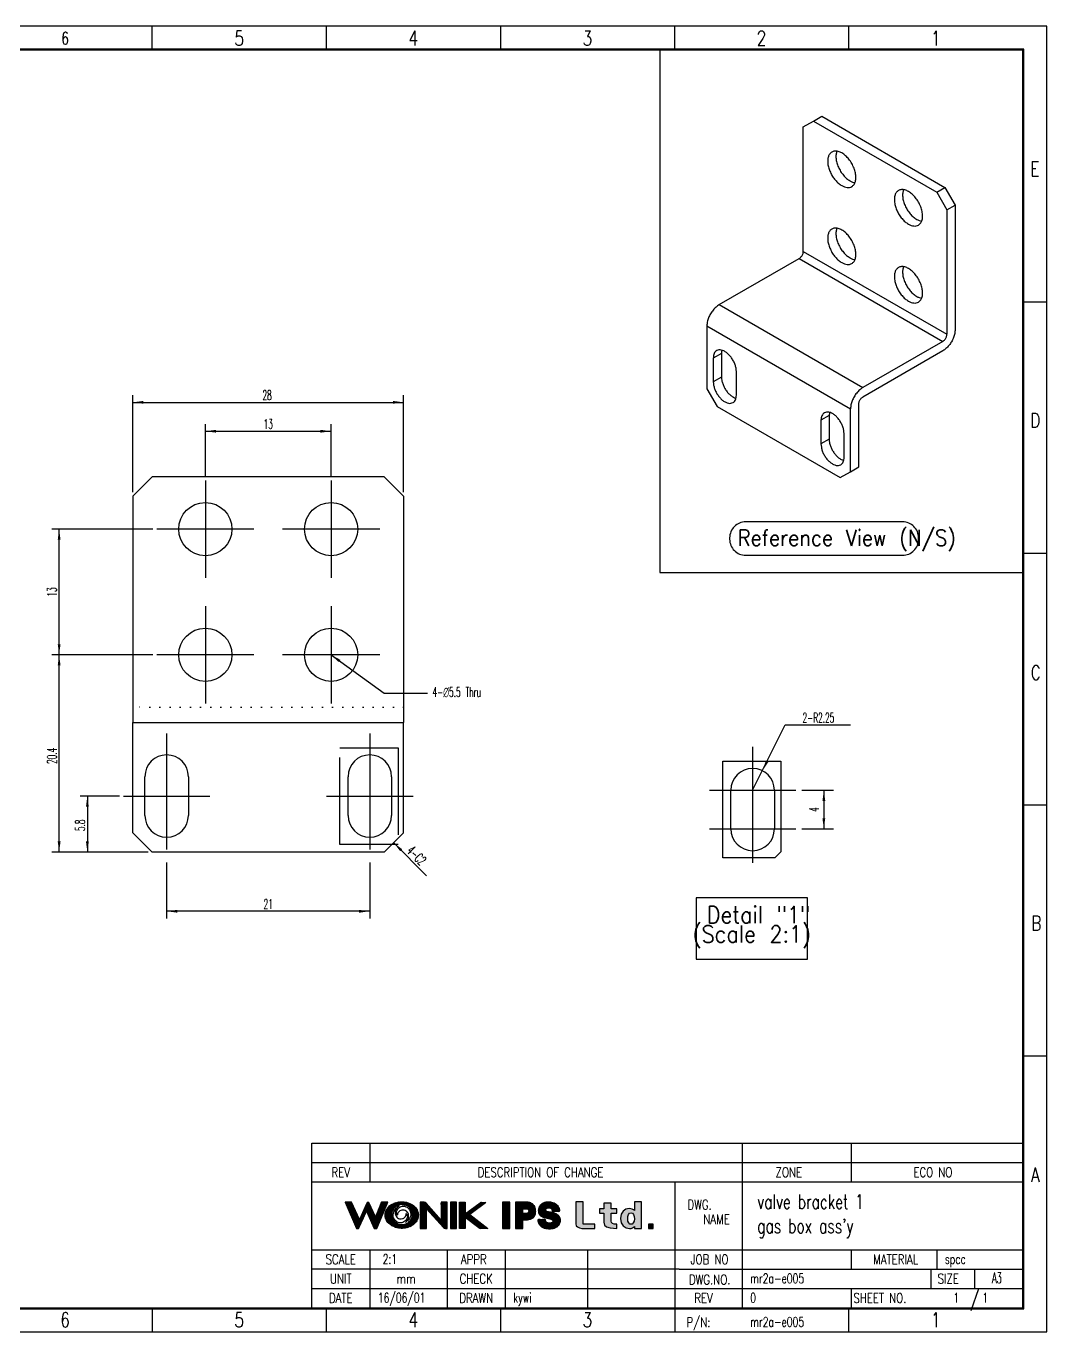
# Model space of a CAD drawing. Header units: millimetres. Extents: x -185 to 185, y -135 to 135.
# Drawn here: x -26.1 to 185, y -135 to 135 of the extents above; entities that cross this region are included whole.
import ezdxf

# ---------------------------------------------------------------- set-up
doc = ezdxf.new("R2010")
doc.units = ezdxf.units.MM
for name, pattern in [('CENTER_DASH_DASH', [14, 9, -1, 1, -1, 1, -1]), ('DOT_CENTER', [14, 12, -1, 0, -1]), ('DOTTED', [1, 0, -1])]:
    doc.linetypes.add(name, pattern=pattern)
doc.layers.add('1', color=7, linetype='Continuous')
doc.layers.add('Layer_1', color=7, linetype='Continuous')
doc.styles.add('CONVERTER_11', font='txt.shx', dxfattribs={"width": 0.9})
doc.styles.add('CONVERTER_12', font='txt.shx', dxfattribs={"width": 0.56})
doc.styles.add('CONVERTER_13', font='simplex.shx', dxfattribs={"width": 0.77})
doc.styles.add('CONVERTER_15', font='simplex.shx', dxfattribs={"width": 0.7})
doc.dimstyles.new('ME10_DIM_10', dxfattribs={"dimtxt": 1, "dimasz": 1.1, "dimexe": 1, "dimexo": 0.6, "dimgap": 0.5, "dimtad": 1, "dimdsep": 46, "dimtxsty": 'CONVERTER_12', "dimsah": 1, "dimcen": 0.09, "dimclrd": 5, "dimclre": 5, "dimclrt": 4, "dimadec": 0, "dimazin": 0, "dimtfac": 1, "dimtdec": 4, "dimtix": 1, "dimtmove": 0, "dimatfit": 3, "dimfxl": 0, "dimtolj": 1, "dimtzin": 0, "dimarcsym": 0})
doc.dimstyles.new('ME10_DIM_15', dxfattribs={"dimtxt": 1, "dimasz": 1.1, "dimexe": 0.75, "dimexo": 0.4, "dimgap": 0.25, "dimtad": 1, "dimdsep": 46, "dimtxsty": 'CONVERTER_12', "dimsah": 1, "dimcen": 0.09, "dimclrd": 5, "dimclre": 5, "dimclrt": 4, "dimadec": 0, "dimazin": 0, "dimtfac": 1, "dimtdec": 4, "dimtix": 1, "dimtmove": 0, "dimatfit": 3, "dimfxl": 0, "dimtolj": 1, "dimtzin": 0, "dimarcsym": 0})
doc.dimstyles.new('ME10_DIM_16', dxfattribs={"dimtxt": 1, "dimasz": 1.1, "dimexe": 0.75, "dimexo": 0.4, "dimgap": 0.25, "dimtad": 1, "dimdsep": 46, "dimtxsty": 'CONVERTER_12', "dimsah": 1, "dimcen": 0.09, "dimclrd": 5, "dimclre": 5, "dimclrt": 4, "dimadec": 0, "dimazin": 0, "dimtfac": 1, "dimtdec": 4, "dimtix": 1, "dimtmove": 0, "dimatfit": 3, "dimfxl": 0, "dimtolj": 1, "dimtzin": 0, "dimarcsym": 0})
doc.dimstyles.new('ME10_DIM_17', dxfattribs={"dimtxt": 1, "dimasz": 1.1, "dimexe": 0.75, "dimexo": 0.4, "dimgap": 0.25, "dimtad": 1, "dimdsep": 46, "dimtxsty": 'CONVERTER_12', "dimsah": 1, "dimcen": 0.09, "dimclrd": 5, "dimclre": 5, "dimclrt": 4, "dimadec": 0, "dimazin": 0, "dimtfac": 1, "dimtdec": 4, "dimtix": 1, "dimtmove": 0, "dimatfit": 3, "dimfxl": 0, "dimtolj": 1, "dimtzin": 0, "dimarcsym": 0})
doc.dimstyles.new('ME10_DIM_18', dxfattribs={"dimtxt": 1, "dimasz": 1.1, "dimexe": 0.75, "dimexo": 0.4, "dimgap": 0.25, "dimtad": 1, "dimdsep": 46, "dimtxsty": 'CONVERTER_12', "dimsah": 1, "dimcen": 0.09, "dimclrd": 5, "dimclre": 5, "dimclrt": 4, "dimadec": 0, "dimazin": 0, "dimtfac": 1, "dimtdec": 4, "dimtix": 1, "dimtmove": 0, "dimatfit": 3, "dimfxl": 0, "dimtolj": 1, "dimtzin": 0, "dimarcsym": 0})
doc.dimstyles.new('ME10_DIM_19', dxfattribs={"dimtxt": 1, "dimasz": 1.1, "dimexe": 0.75, "dimexo": 0.4, "dimgap": 0.25, "dimtad": 1, "dimdsep": 46, "dimtxsty": 'CONVERTER_12', "dimsah": 1, "dimcen": 0.09, "dimclrd": 5, "dimclre": 5, "dimclrt": 4, "dimadec": 0, "dimazin": 0, "dimtfac": 1, "dimtdec": 4, "dimtix": 1, "dimtmove": 0, "dimatfit": 3, "dimfxl": 0, "dimtolj": 1, "dimtzin": 0, "dimarcsym": 0})
doc.dimstyles.new('ME10_DIM_20', dxfattribs={"dimtxt": 1, "dimasz": 1.1, "dimexe": 0.75, "dimexo": 0.4, "dimgap": 0.25, "dimtad": 1, "dimdsep": 46, "dimtxsty": 'CONVERTER_12', "dimsah": 1, "dimcen": 0.09, "dimclrd": 5, "dimclre": 5, "dimclrt": 4, "dimadec": 0, "dimazin": 0, "dimtfac": 1, "dimtdec": 4, "dimtix": 1, "dimtmove": 0, "dimatfit": 3, "dimfxl": 0, "dimtolj": 1, "dimtzin": 0, "dimarcsym": 0})
doc.dimstyles.get("Standard").update_dxf_attribs({"dimtxt": 0.18, "dimasz": 0.18, "dimexe": 0.18, "dimexo": 0.0625, "dimgap": 0.09, "dimtad": 0, "dimtih": 1, "dimtoh": 1, "dimdec": 4, "dimzin": 0, "dimdsep": 46, "dimtxsty": 'Standard', "dimcen": 0.09, "dimadec": 0, "dimazin": 0, "dimtfac": 1, "dimtdec": 4, "dimtofl": 0, "dimtmove": 0, "dimatfit": 3, "dimfxl": 0, "dimtolj": 1, "dimtzin": 0, "dimarcsym": 0})
pattern_1 = [(45, (0, 0), (-0.035355339, 0.035355339), [])]

# ---------------------------------------------------------------- blocks, each defined once
blk = doc.blocks.new('V_V_Bracket1__1', base_point=(59, -18.5))
at = {"color": 3, "linetype": 'Continuous'}
for p, q in [((59, -8.5), (65, -8.5)), ((59, -18.5), (59, -8.5)), ((65, -8.5), (65, -17.88)), ((64.38, -18.5), (59, -18.5))]:
    blk.add_line(p, q, dxfattribs=at)
at = {"color": 7, "linetype": 'Continuous'}
for p, q in [((59.83, -15.5), (59.83, -11.5)), ((64.33, -11.5), (64.33, -15.5)), ((65, -17.88), (64.38, -18.5))]:
    blk.add_line(p, q, dxfattribs=at)
for centre, start, end in [((62.08, -11.5), 0, 180), ((62.08, -15.5), 180, 0)]:
    blk.add_arc(centre, 2.25, start, end, dxfattribs=at)
at = {"layer": '1', "color": 1, "linetype": 'DOT_CENTER'}
for p, q in [((62.08, -7.02), (62.08, -19.97)), ((57.61, -11.5), (66.56, -11.5)), ((57.61, -15.5), (66.56, -15.5))]:
    blk.add_line(p, q, dxfattribs=at)
blk = doc.blocks.new('*D14')
at = {"layer": '1', "color": 5, "linetype": 'Continuous'}
for p, q in [((67.16, -11.5), (70.44, -11.5)), ((69.44, -11.5), (69.44, -15.5)), ((67.16, -15.5), (70.44, -15.5))]:
    blk.add_line(p, q, dxfattribs=at)
at = {"layer": '1', "color": 5}
for points in [[(69.59, -12.6), (69.3, -12.6), (69.44, -11.5)], [(69.3, -14.4), (69.59, -14.4), (69.44, -15.5)]]:
    blk.add_solid(points, dxfattribs=at)
at = {"layer": '1', "color": 4, "insert": (68.94, -13.74), "char_height": 1, "attachment_point": 7, "rotation": 90, "line_spacing_factor": 0.60024, "style": 'CONVERTER_12'}
blk.add_mtext('4', dxfattribs=at)
blk = doc.blocks.new('*D15')
at = {"layer": '1', "color": 5, "linetype": 'Continuous'}
for p, q in [((62.08, -11.5), (65.46, -4.75)), ((65.46, -4.75), (72.2, -4.75))]:
    blk.add_line(p, q, dxfattribs=at)
at = {"layer": '1', "color": 5}
blk.add_solid([(63.45, -8.44), (63.71, -8.57), (63.09, -9.49)], dxfattribs=at)
at = {"layer": '1', "color": 4, "insert": (66.74, -4.5), "char_height": 1, "attachment_point": 7, "rotation": 0.0001, "line_spacing_factor": 0.60024, "style": 'CONVERTER_12'}
blk.add_mtext('\\C4; 2-R\\C4;2.25', dxfattribs=at)
blk = doc.blocks.new('V_V_Bracket1__4', base_point=(76.46, 27.76))
at = {"color": 4, "linetype": 'Continuous'}
for p, q in [((91.17, 76.92), (92.3, 77.57)), ((92.3, 77.57), (109.27, 67.77)), ((89.75, 76.1), (91.17, 76.92)), ((89.75, 58.95), (89.75, 76.1)), ((91.17, 76.92), (108.14, 67.12)), ((108.14, 67.12), (109.27, 67.77)), ((108.14, 67.12), (109.55, 64.67)), ((109.27, 67.77), (110.68, 65.32)), ((109.55, 64.67), (110.68, 65.32)), ((110.68, 65.32), (110.68, 48.18)), ((109.55, 64.67), (109.55, 47.52)), ((78.16, 51.61), (89.19, 57.97)), ((89.19, 57.97), (108.99, 46.54)), ((89.75, 58.95), (109.55, 47.52)), ((78.16, 51.61), (97.95, 40.17)), ((76.46, 48.67), (96.26, 37.23)), ((76.46, 48.67), (76.46, 40.01)), ((108.99, 46.54), (97.95, 40.17)), ((108.99, 45.24), (97.95, 38.87)), ((78.47, 44.89), (77.34, 44.24)), ((77.34, 44.24), (77.34, 40.97)), ((78.47, 44.89), (78.47, 41.62)), ((78.47, 41.62), (77.34, 40.97)), ((80.52, 39.13), (80.52, 42.4)), ((76.46, 40.01), (77.87, 37.56)), ((97.39, 29.23), (97.39, 37.89)), ((77.87, 37.56), (94.84, 27.76)), ((93.32, 36.32), (92.19, 35.66)), ((93.32, 36.32), (93.32, 33.05)), ((96.26, 28.58), (96.26, 37.23)), ((92.19, 35.66), (92.19, 32.4)), ((93.32, 33.05), (92.19, 32.4)), ((95.37, 30.56), (95.37, 33.83)), ((96.26, 28.58), (97.39, 29.23)), ((94.84, 27.76), (96.26, 28.58))]:
    blk.add_line(p, q, dxfattribs=at)
for points in [[(93.68, 72.64), (93.4, 72.39), (93.21, 72.02), (93.12, 71.56), (93.13, 71.02), (93.26, 70.44), (93.48, 69.85), (93.79, 69.28), (94.17, 68.77), (94.6, 68.34), (95.06, 68.02)], [(96.43, 67.88), (96.74, 68.17), (96.93, 68.6), (97, 69.14), (96.93, 69.76), (96.74, 70.41), (96.43, 71.06), (96.03, 71.65), (95.56, 72.14), (95.06, 72.51), (94.55, 72.72), (94.08, 72.77), (93.68, 72.64)], [(94.37, 72.76), (94.26, 72.3), (94.26, 71.76), (94.37, 71.17), (94.59, 70.56), (94.9, 69.98), (95.28, 69.45), (95.72, 69), (96.19, 68.67)], [(96.19, 68.67), (96.54, 68.5), (96.87, 68.42)], [(95.06, 68.02), (95.43, 67.84), (95.8, 67.76), (96.14, 67.77), (96.43, 67.88)], [(102.87, 67.34), (102.59, 67.09), (102.4, 66.72), (102.31, 66.25), (102.33, 65.71), (102.45, 65.13), (102.67, 64.54), (102.98, 63.98), (103.36, 63.46), (103.79, 63.03), (104.25, 62.71)], [(105.62, 62.57), (105.93, 62.86), (106.13, 63.29), (106.19, 63.83), (106.13, 64.45), (105.93, 65.11), (105.62, 65.75), (105.22, 66.34), (104.75, 66.83), (104.25, 67.2), (103.74, 67.41), (103.28, 67.46), (102.87, 67.34)], [(103.56, 67.45), (103.45, 66.99), (103.45, 66.45), (103.56, 65.86), (103.78, 65.26), (104.09, 64.67), (104.48, 64.14), (104.91, 63.7), (105.38, 63.36)], [(105.38, 63.36), (105.73, 63.2), (106.07, 63.11)], [(93.68, 62.03), (93.4, 61.78), (93.21, 61.41), (93.12, 60.94), (93.13, 60.41), (93.26, 59.83), (93.48, 59.24), (93.79, 58.67), (94.17, 58.16), (94.6, 57.73), (95.06, 57.4)], [(96.43, 57.27), (96.74, 57.55), (96.93, 57.98), (97, 58.53), (96.93, 59.14), (96.74, 59.8), (96.43, 60.44), (96.03, 61.03), (95.56, 61.53), (95.06, 61.89), (94.55, 62.11), (94.08, 62.15), (93.68, 62.03)], [(94.37, 62.14), (94.26, 61.68), (94.26, 61.14), (94.37, 60.55), (94.59, 59.95), (94.9, 59.36), (95.28, 58.83), (95.72, 58.39), (96.19, 58.06)], [(104.25, 62.71), (104.63, 62.53), (104.99, 62.45), (105.33, 62.46), (105.62, 62.57)], [(89.19, 57.97), (89.33, 58.08), (89.47, 58.22), (89.59, 58.4), (89.68, 58.58), (89.73, 58.77), (89.75, 58.95)], [(96.19, 58.06), (96.54, 57.89), (96.87, 57.8)], [(95.06, 57.4), (95.43, 57.23), (95.8, 57.14), (96.14, 57.16), (96.43, 57.27)], [(102.87, 56.72), (102.59, 56.47), (102.4, 56.1), (102.31, 55.64), (102.33, 55.1), (102.45, 54.52), (102.67, 53.93), (102.98, 53.36), (103.36, 52.85), (103.79, 52.42), (104.25, 52.1)], [(105.62, 51.96), (105.93, 52.25), (106.13, 52.67), (106.19, 53.22), (106.13, 53.84), (105.93, 54.49), (105.62, 55.13), (105.22, 55.72), (104.75, 56.22), (104.25, 56.59), (103.74, 56.8), (103.28, 56.85), (102.87, 56.72)], [(103.56, 56.84), (103.45, 56.38), (103.45, 55.84), (103.56, 55.25), (103.78, 54.64), (104.09, 54.06), (104.48, 53.53), (104.91, 53.08), (105.38, 52.75)], [(105.38, 52.75), (105.73, 52.58), (106.07, 52.5)], [(78.16, 51.61), (77.72, 51.28), (77.31, 50.85), (76.96, 50.34), (76.69, 49.78), (76.52, 49.21), (76.46, 48.67)], [(104.25, 52.1), (104.63, 51.92), (104.99, 51.84), (105.33, 51.85), (105.62, 51.96)], [(110.68, 48.18), (110.62, 47.64), (110.45, 47.06), (110.19, 46.5), (109.83, 45.99), (109.42, 45.56), (108.99, 45.24)], [(108.99, 46.54), (109.13, 46.65), (109.27, 46.79), (109.39, 46.97), (109.48, 47.15), (109.53, 47.34), (109.55, 47.52)], [(77.81, 45.27), (77.61, 45.1), (77.46, 44.87), (77.37, 44.58), (77.34, 44.24)], [(80.52, 42.4), (80.48, 42.85), (80.35, 43.33), (80.14, 43.81), (79.87, 44.26), (79.54, 44.66), (79.18, 44.99), (78.81, 45.22), (78.44, 45.35), (78.1, 45.36), (77.81, 45.27)], [(78.53, 45.33), (78.49, 45.12), (78.47, 44.89)], [(78.47, 41.62), (78.51, 41.18), (78.64, 40.72), (78.83, 40.25), (79.09, 39.81), (79.4, 39.41), (79.75, 39.09), (80.11, 38.84), (80.47, 38.69)], [(77.34, 40.97), (77.39, 40.52), (77.52, 40.04), (77.72, 39.56), (78, 39.11), (78.32, 38.71), (78.68, 38.38), (79.06, 38.15), (79.42, 38.02), (79.76, 38.01), (80.06, 38.1)], [(97.95, 40.17), (97.52, 39.85), (97.11, 39.42), (96.75, 38.91), (96.48, 38.35), (96.32, 37.78), (96.26, 37.23)], [(80.06, 38.1), (80.26, 38.27), (80.4, 38.5), (80.49, 38.79), (80.52, 39.13)], [(97.39, 37.89), (97.41, 38.07), (97.46, 38.26), (97.55, 38.45), (97.67, 38.62), (97.81, 38.76), (97.95, 38.87)], [(92.66, 36.69), (92.46, 36.53), (92.31, 36.3), (92.22, 36), (92.19, 35.66)], [(95.37, 33.83), (95.33, 34.28), (95.2, 34.76), (94.99, 35.24), (94.72, 35.69), (94.39, 36.09), (94.03, 36.42), (93.66, 36.65), (93.29, 36.78), (92.95, 36.79), (92.66, 36.69)], [(93.38, 36.76), (93.34, 36.55), (93.32, 36.32)], [(93.32, 33.05), (93.36, 32.61), (93.49, 32.14), (93.68, 31.68), (93.94, 31.24), (94.25, 30.84), (94.6, 30.51), (94.96, 30.27), (95.32, 30.12)], [(92.19, 32.4), (92.24, 31.94), (92.36, 31.46), (92.57, 30.98), (92.85, 30.53), (93.17, 30.13), (93.53, 29.81), (93.91, 29.58), (94.27, 29.45), (94.61, 29.43), (94.91, 29.53)], [(94.91, 29.53), (95.11, 29.69), (95.25, 29.93), (95.34, 30.22), (95.37, 30.56)]]:
    blk.add_spline(points, degree=3, dxfattribs=at)
blk = doc.blocks.new('Reference_View1', base_point=(93, 50.3))
at = {"layer": '1', "color": 4}
blk.add_lwpolyline([(81.8, 17.06), (103.44, 17.06, 0.414214), (105.64, 19.26), (105.64, 19.46, 0.414214), (103.44, 21.66), (81.8, 21.66, 0.414214), (79.6, 19.46), (79.6, 19.26, 0.414214)], format="xyb", close=True, dxfattribs=at)
blk.add_blockref('V_V_Bracket1__4', (76.46, 27.76))
at = {"layer": '1', "color": 4, "style": 'CONVERTER_11', "width": 0.9}
blk.add_text('Reference View (N/S)', height=2.2, dxfattribs=at).set_placement((80.7, 18.36))
blk = doc.blocks.new('Detail_1__5')
at = {"layer": '1', "color": 3, "linetype": 'CENTER_DASH_DASH'}
for p, q in [((19.42, -7.1), (25.42, -7.1)), ((19.42, -17.1), (19.42, -7.1)), ((25.42, -7.1), (25.42, -17.1)), ((25.42, -17.1), (19.42, -17.1))]:
    blk.add_line(p, q, dxfattribs=at)
blk = doc.blocks.new('SLOT_CENTER__6')
at = {"layer": '1', "color": 7}
blk.add_point((22.5, -12.1), dxfattribs=at)
blk = doc.blocks.new('SLOT_CENTER__7')
at = {"layer": '1', "color": 7}
blk.add_point((1.5, -12.1), dxfattribs=at)
blk = doc.blocks.new('V_V_Bracket1__8', base_point=(-2, -17.9))
at = {"color": 7, "linetype": 'Continuous'}
for p, q in [((0, 20.9), (-2, 18.9)), ((24, 20.9), (0, 20.9)), ((26, 18.9), (24, 20.9)), ((-2, 18.9), (-2, -2.9)), ((26, 18.9), (26, -2.9)), ((-2, -2.9), (-2, -4.5)), ((26, -2.9), (26, -4.5)), ((-2, -4.5), (26, -4.5)), ((-2, -15.9), (-2, -4.5)), ((26, -15.9), (26, -4.5)), ((-0.75, -14.1), (-0.75, -10.1)), ((3.75, -10.1), (3.75, -14.1)), ((20.25, -14.1), (20.25, -10.1)), ((24.75, -10.1), (24.75, -14.1)), ((0, -17.9), (-2, -15.9)), ((26, -15.9), (24, -17.9)), ((24, -17.9), (0, -17.9))]:
    blk.add_line(p, q, dxfattribs=at)
at = {"color": 3, "linetype": 'DOTTED'}
blk.add_line((26, -2.9), (-2, -2.9), dxfattribs=at)
at = {"color": 7, "linetype": 'Continuous'}
for centre in [(5.5, 15.5), (18.5, 15.5), (5.5, 2.5), (18.5, 2.5)]:
    blk.add_circle(centre, 2.75, dxfattribs=at)
for centre, start, end in [((1.5, -10.1), 0, 180), ((22.5, -10.1), 360, 180), ((1.5, -14.1), 180, 0), ((22.5, -14.1), 180, 360)]:
    blk.add_arc(centre, 2.25, start, end, dxfattribs=at)
at = {"layer": '1', "color": 1, "linetype": 'DOT_CENTER'}
for p, q in [((5.5, 20.525), (5.5, 10.475)), ((18.5, 20.525), (18.5, 10.475)), ((10.525, 15.5), (0.475, 15.5)), ((23.525, 15.5), (13.475, 15.5)), ((5.5, 7.525), (5.5, -2.525)), ((18.5, 7.525), (18.5, -2.525)), ((10.525, 2.5), (0.475, 2.5)), ((23.525, 2.5), (13.475, 2.5)), ((1.5, -5.625), (1.5, -18.575)), ((22.5, -5.625), (22.5, -18.575)), ((-2.975, -12.1), (5.975, -12.1)), ((18.025, -12.1), (26.975, -12.1))]:
    blk.add_line(p, q, dxfattribs=at)
at = {"layer": '1'}
for name in ['SLOT_CENTER__7', 'SLOT_CENTER__6']:
    blk.add_blockref(name, (0, 0), dxfattribs=at)
blk = doc.blocks.new('*D20')
at = {"layer": '1', "color": 5, "linetype": 'Continuous'}
for p, q in [((0.07, 15.5), (-10.37, 15.5)), ((-9.62, 2.5), (-9.62, 15.5)), ((0.07, 2.5), (-10.37, 2.5))]:
    blk.add_line(p, q, dxfattribs=at)
at = {"layer": '1', "color": 5}
for points in [[(-9.47, 14.4), (-9.76, 14.4), (-9.62, 15.5)], [(-9.76, 3.6), (-9.47, 3.6), (-9.62, 2.5)]]:
    blk.add_solid(points, dxfattribs=at)
at = {"layer": '1', "color": 4, "insert": (-9.87, 8.52), "char_height": 1, "attachment_point": 7, "rotation": 90, "line_spacing_factor": 0.60024, "style": 'CONVERTER_12'}
blk.add_mtext('13', dxfattribs=at)
blk = doc.blocks.new('*D21')
at = {"layer": '1', "color": 5, "linetype": 'Continuous'}
for p, q in [((0.07, 2.5), (-10.37, 2.5)), ((-9.62, -17.9), (-9.62, 2.5)), ((-0.4, -17.9), (-10.37, -17.9))]:
    blk.add_line(p, q, dxfattribs=at)
at = {"layer": '1', "color": 5}
for points in [[(-9.47, 1.4), (-9.76, 1.4), (-9.62, 2.5)], [(-9.76, -16.8), (-9.47, -16.8), (-9.62, -17.9)]]:
    blk.add_solid(points, dxfattribs=at)
at = {"layer": '1', "color": 4, "insert": (-9.87, -8.79), "char_height": 1, "attachment_point": 7, "rotation": 90, "line_spacing_factor": 0.60024, "style": 'CONVERTER_12'}
blk.add_mtext('20.4', dxfattribs=at)
blk = doc.blocks.new('*D22')
at = {"layer": '1', "color": 5, "linetype": 'Continuous'}
for p, q in [((-3.37, -12.1), (-7.45, -12.1)), ((-6.7, -12.1), (-6.7, -17.9)), ((-0.4, -17.9), (-7.45, -17.9))]:
    blk.add_line(p, q, dxfattribs=at)
at = {"layer": '1', "color": 5}
for points in [[(-6.55, -13.2), (-6.84, -13.2), (-6.7, -12.1)], [(-6.84, -16.8), (-6.55, -16.8), (-6.7, -17.9)]]:
    blk.add_solid(points, dxfattribs=at)
at = {"layer": '1', "color": 4, "insert": (-6.95, -15.73), "char_height": 1, "attachment_point": 7, "rotation": 90, "line_spacing_factor": 0.60024, "style": 'CONVERTER_12'}
blk.add_mtext('5.8', dxfattribs=at)
blk = doc.blocks.new('*D23')
at = {"layer": '1', "color": 5, "linetype": 'Continuous'}
for p, q in [((1.5, -18.97), (1.5, -24.76)), ((22.5, -18.97), (22.5, -24.76)), ((22.5, -24.01), (1.5, -24.01))]:
    blk.add_line(p, q, dxfattribs=at)
at = {"layer": '1', "color": 5}
for points in [[(2.6, -23.87), (2.6, -24.16), (1.5, -24.01)], [(21.4, -24.16), (21.4, -23.87), (22.5, -24.01)]]:
    blk.add_solid(points, dxfattribs=at)
at = {"layer": '1', "color": 4, "insert": (11.52, -23.76), "char_height": 1, "attachment_point": 7, "rotation": 0.0001, "line_spacing_factor": 0.60024, "style": 'CONVERTER_12'}
blk.add_mtext('21', dxfattribs=at)
blk = doc.blocks.new('*D24')
at = {"layer": '1', "color": 5, "linetype": 'Continuous'}
for p, q in [((-2, 19.3), (-2, 29.35)), ((-2, 28.6), (26, 28.6)), ((26, 19.3), (26, 29.35))]:
    blk.add_line(p, q, dxfattribs=at)
at = {"layer": '1', "color": 5}
for points in [[(-0.9, 28.75), (-0.9, 28.46), (-2, 28.6)], [(24.9, 28.46), (24.9, 28.75), (26, 28.6)]]:
    blk.add_solid(points, dxfattribs=at)
at = {"layer": '1', "color": 4, "insert": (11.4, 28.85), "char_height": 1, "attachment_point": 7, "rotation": 0.0001, "line_spacing_factor": 0.60024, "style": 'CONVERTER_12'}
blk.add_mtext('28', dxfattribs=at)
blk = doc.blocks.new('*D25')
at = {"layer": '1', "color": 5, "linetype": 'Continuous'}
for p, q in [((5.5, 20.93), (5.5, 26.36)), ((18.5, 20.93), (18.5, 26.36)), ((5.5, 25.61), (18.5, 25.61))]:
    blk.add_line(p, q, dxfattribs=at)
at = {"layer": '1', "color": 5}
for points in [[(6.6, 25.76), (6.6, 25.47), (5.5, 25.61)], [(17.4, 25.47), (17.4, 25.76), (18.5, 25.61)]]:
    blk.add_solid(points, dxfattribs=at)
at = {"layer": '1', "color": 4, "insert": (11.52, 25.86), "char_height": 1, "attachment_point": 7, "rotation": 0.0001, "line_spacing_factor": 0.60024, "style": 'CONVERTER_12'}
blk.add_mtext('13', dxfattribs=at)
blk = doc.blocks.new('*D26')
at = {"layer": '1', "color": 5, "linetype": 'Continuous'}
blk.add_line((24.97, -16.93), (28.38, -20.34), dxfattribs=at)
at = {"layer": '1', "color": 5}
blk.add_solid([(25.85, -17.6), (25.65, -17.81), (24.97, -16.93)], dxfattribs=at)
at = {"layer": '1', "color": 4, "insert": (25.9, -17.5), "char_height": 1, "attachment_point": 7, "rotation": 315, "line_spacing_factor": 0.60024, "style": 'CONVERTER_12'}
blk.add_mtext('\\C4; 4-C\\C4;2', dxfattribs=at)
blk = doc.blocks.new('_tb_frame_AN-A3', base_point=(-185, -135))
at = {"layer": '1', "linetype": 'Continuous'}
h = blk.add_hatch(dxfattribs=at)
h.set_pattern_fill('_USER', scale=0.05, angle=45, pattern_type=0)
h.set_pattern_definition(pattern_1)
h.paths.add_polyline_path([(46.2, -111.18), (44.8, -108.24), (44.46, -108.24), (42.87, -111.74), (41.23, -108.19), (39.89, -108.19), (42.23, -113.59), (42.7, -113.59), (44.32, -110.04), (45.91, -113.59), (46.43, -113.59), (48.75, -108.19), (47.41, -108.19)])
h = blk.add_hatch(dxfattribs=at)
h.set_pattern_fill('_USER', scale=0.05, angle=45, pattern_type=0)
h.set_pattern_definition(pattern_1)
edge = h.paths.add_edge_path()
edge.add_spline(control_points=[(50.92, -108.15), (50.48, -108.26), (49.6, -108.49), (48.62, -109.34), (48.13, -110.41), (48.19, -111.48), (48.7, -112.42), (49.71, -113.24), (51.19, -113.69), (52.72, -113.53), (53.87, -112.98), (54.62, -112.27), (55.07, -111.32), (55.04, -110.23), (54.5, -109.24), (53.53, -108.49), (52.29, -108.06), (51.38, -108.12), (50.92, -108.15)], knot_values=[0, 0, 0, 0, 1.351642, 2.697202, 3.738505, 4.776559, 5.811156, 6.84967, 8.582399, 10.316214, 11.336909, 12.35446, 13.372028, 14.386792, 15.509501, 16.63741, 17.992666, 19.35172, 19.35172, 19.35172, 19.35172], degree=3, periodic=0)
edge = h.paths.add_edge_path(flags=16)
edge.add_spline(control_points=[(51.32, -108.68), (51.8, -108.7), (52.77, -108.73), (53.7, -109.79), (53.87, -110.93), (53.54, -111.88), (52.81, -112.56), (51.69, -112.95), (50.28, -112.57), (49.32, -111.16), (49.72, -109.33), (50.78, -108.9), (51.32, -108.68)], knot_values=[0, 0, 0, 0, 1.401747, 2.804004, 3.777026, 4.749588, 5.706599, 6.663112, 8.19586, 9.725587, 11.36235, 13.006034, 13.006034, 13.006034, 13.006034], degree=3, periodic=0)
h = blk.add_hatch(dxfattribs=at)
h.set_pattern_fill('_USER', scale=0.05, angle=45, pattern_type=0)
h.set_pattern_definition(pattern_1)
edge = h.paths.add_edge_path()
edge.add_line((56.27, -108.19), (55.45, -108.19))
edge.add_line((55.45, -108.19), (55.45, -113.59))
edge.add_line((55.45, -113.59), (56.74, -113.59))
edge.add_line((56.74, -113.59), (56.74, -109.53))
edge.add_line((56.74, -109.53), (60.27, -113.42))
edge.add_arc((60.64, -113.09), 0.5, 222.177, 270)
edge.add_line((60.64, -113.59), (61.02, -113.59))
edge.add_line((61.02, -113.59), (61.02, -108.19))
edge.add_line((61.02, -108.19), (59.73, -108.19))
edge.add_line((59.73, -108.19), (59.73, -111.87))
edge.add_line((59.73, -111.87), (56.65, -108.36))
edge.add_arc((56.27, -108.69), 0.5, 41.355, 90)
h = blk.add_hatch(dxfattribs=at)
h.set_pattern_fill('_USER', scale=0.05, angle=45, pattern_type=0)
h.set_pattern_definition(pattern_1)
h.paths.add_polyline_path([(62.9, -108.19), (61.71, -108.19), (61.71, -113.59), (62.9, -113.59)])
h = blk.add_hatch(dxfattribs=at)
h.set_pattern_fill('_USER', scale=0.05, angle=45, pattern_type=0)
h.set_pattern_definition(pattern_1)
edge = h.paths.add_edge_path()
edge.add_line((64.74, -110.59), (67.83, -108.34))
edge.add_arc((68.13, -108.74), 0.5, 90.1365, 126.0871, ccw=False)
edge.add_line((68.13, -108.24), (69, -108.24))
edge.add_line((69, -108.24), (65.7, -110.71))
edge.add_line((65.7, -110.71), (69.44, -113.59))
edge.add_line((69.44, -113.59), (67.85, -113.59))
edge.add_arc((67.85, -113.09), 0.5, 233.2183, 270, ccw=False)
edge.add_line((67.55, -113.49), (64.74, -111.38))
edge.add_line((64.74, -111.38), (64.74, -113.59))
edge.add_line((64.74, -113.59), (63.55, -113.59))
edge.add_line((63.55, -113.59), (63.55, -108.19))
edge.add_line((63.55, -108.19), (64.74, -108.19))
edge.add_line((64.74, -108.19), (64.74, -110.59))
h = blk.add_hatch(dxfattribs=at)
h.set_pattern_fill('_USER', scale=0.05, angle=45, pattern_type=0)
h.set_pattern_definition(pattern_1)
h.paths.add_polyline_path([(73.93, -108.19), (72.47, -108.19), (72.47, -113.59), (73.93, -113.59)])
h = blk.add_hatch(dxfattribs=at)
h.set_pattern_fill('_USER', scale=0.05, angle=45, pattern_type=0)
h.set_pattern_definition(pattern_1)
edge = h.paths.add_edge_path()
edge.add_line((77.76, -108.19), (75.16, -108.19))
edge.add_line((75.16, -108.19), (75.16, -113.59))
edge.add_line((75.16, -113.59), (76.64, -113.59))
edge.add_line((76.64, -113.59), (76.64, -111.84))
edge.add_line((76.64, -111.84), (77.58, -111.84))
edge.add_spline(control_points=[(77.58, -111.84), (77.81, -111.81), (78.28, -111.76), (78.78, -111.46), (79.02, -111.12), (79.14, -110.85), (79.22, -110.53), (79.24, -110.16), (79.23, -109.81), (79.18, -109.51), (79.12, -109.25), (78.96, -108.87), (78.55, -108.37), (78.02, -108.25), (77.76, -108.19)], knot_values=[0, 0, 0, 0, 0.702214, 1.403376, 1.662617, 1.923447, 2.290364, 2.658445, 3.004101, 3.348922, 3.572704, 3.796229, 4.588506, 5.378864, 5.378864, 5.378864, 5.378864], degree=3, periodic=0)
edge = h.paths.add_edge_path(flags=16)
edge.add_spline(control_points=[(77.45, -109.54), (77.52, -109.55), (77.64, -109.58), (77.77, -109.68), (77.82, -109.78), (77.85, -109.87), (77.87, -109.98), (77.86, -110.09), (77.84, -110.19), (77.81, -110.28), (77.75, -110.37), (77.66, -110.46), (77.53, -110.51), (77.43, -110.51), (77.38, -110.52)], knot_values=[0, 0, 0, 0, 0.190981, 0.381506, 0.460131, 0.539384, 0.665077, 0.790239, 0.874999, 0.960249, 1.079977, 1.197875, 1.339989, 1.482383, 1.482383, 1.482383, 1.482383], degree=3, periodic=0)
edge.add_line((77.38, -110.52), (76.64, -110.52))
edge.add_line((76.64, -110.52), (76.64, -109.54))
edge.add_line((76.64, -109.54), (77.45, -109.54))
h = blk.add_hatch(dxfattribs=at)
h.set_pattern_fill('_USER', scale=0.05, angle=45, pattern_type=0)
h.set_pattern_definition(pattern_1)
edge = h.paths.add_edge_path()
edge.add_spline(control_points=[(80.07, -109.09), (80.02, -109.26), (79.91, -109.58), (79.9, -110.1), (79.99, -110.64), (80.5, -111.22), (81.41, -111.54), (82.27, -111.65), (82.77, -111.87), (82.98, -112.11), (82.79, -112.31), (82.5, -112.44), (82.04, -112.48), (81.55, -112.36), (81.29, -112.06), (81.26, -111.53), (80.53, -111.87), (79.61, -111.52), (79.96, -112.64), (80.33, -113.22), (80.99, -113.59), (81.66, -113.72), (82.39, -113.75), (83.12, -113.62), (83.84, -113.29), (84.31, -112.59), (84.36, -111.82), (84.22, -111.14), (83.76, -110.62), (83.06, -110.38), (82.43, -110.21), (81.9, -110.12), (81.52, -110.07), (81.29, -109.77), (81.53, -109.42), (82.02, -109.37), (82.51, -109.47), (82.77, -109.77), (82.73, -110.31), (83.5, -109.96), (84.42, -110.31), (84.06, -109.18), (83.56, -108.52), (82.56, -108.08), (81.53, -108.05), (80.6, -108.39), (80.25, -108.86), (80.07, -109.09)], knot_values=[0, 0, 0, 0, 0.508508, 1.020073, 1.562805, 2.100171, 3.232856, 4.373805, 4.64919, 4.927156, 5.133403, 5.337402, 5.90569, 6.465764, 6.768896, 7.076371, 7.766852, 8.456846, 9.272432, 10.082956, 10.743053, 11.407996, 12.151692, 12.894648, 13.635216, 14.453426, 15.279935, 15.892595, 16.496467, 17.270319, 18.046708, 18.474786, 18.899517, 19.162158, 19.417986, 19.986208, 20.551231, 20.840981, 21.13607, 21.838074, 22.540084, 23.358362, 24.174889, 25.282219, 26.39547, 27.257506, 28.117518, 28.117518, 28.117518, 28.117518], degree=3, periodic=0)
for points in [[(87.61, -108.09), (87.61, -112.65), (87.7, -113.04), (87.98, -113.3), (88.37, -113.49), (88.83, -113.59), (91.56, -113.59), (91.56, -112.7), (89.11, -112.7), (89.11, -108.09)], [(93.42, -108.37), (93.42, -109.53), (92.48, -109.53), (92.48, -110.42), (93.42, -110.42), (93.42, -112.31), (93.55, -112.94), (93.91, -113.3), (94.71, -113.51), (96.09, -113.59), (96.09, -112.73), (95.54, -112.7), (95.17, -112.6), (94.99, -112.41), (94.92, -112.12), (94.92, -110.42), (96.09, -110.42), (96.09, -109.53), (94.92, -109.53), (94.92, -108.37)], [(102.61, -112.7), (102.61, -113.59), (103.62, -113.59), (103.62, -112.7)]]:
    blk.add_hatch(color=7, dxfattribs=at).paths.add_polyline_path(points)
h = blk.add_hatch(color=7, dxfattribs=at)
h.paths.add_polyline_path([(101.2, -108.09), (99.7, -108.09), (99.7, -109.87), (99.52, -109.74), (99.27, -109.61), (98.96, -109.53), (98.66, -109.48), (97.95, -109.63), (97.37, -110.03), (96.97, -110.68), (96.85, -111.57), (96.97, -112.44), (97.4, -113.09), (97.98, -113.46), (98.69, -113.64), (99.03, -113.59), (99.3, -113.51), (99.52, -113.38), (99.7, -113.2), (99.7, -113.64), (101.2, -113.64)])
h.paths.add_polyline_path([(99.03, -110.37), (99.3, -110.47), (99.52, -110.73), (99.64, -111.13), (99.7, -111.63), (99.64, -112.1), (99.48, -112.46), (99.24, -112.7), (99.03, -112.75), (98.75, -112.7), (98.54, -112.46), (98.38, -112.12), (98.35, -111.63), (98.38, -111.13), (98.51, -110.71), (98.72, -110.47)], flags=16)
at = {"color": 7, "linetype": 'Continuous'}
for p, q in [((185, 135), (-185, 135)), ((0, 133), (0, 135)), ((36, 135), (36, 130)), ((72, 135), (72, 130)), ((108, 135), (108, 130)), ((144, 135), (144, 130)), ((185, -135), (185, 135)), ((0, 130), (0, 133)), ((180.2, 130.2), (-180.2, 130.2)), ((180, 130), (-180, 130)), ((180, -108), (180, 130)), ((180.2, -130.2), (180.2, 130.2)), ((180, 78), (185, 78)), ((180, 26), (185, 26)), ((180, -26), (185, -26)), ((185, -78), (180, -78)), ((33, -96), (45, -96)), ((33, -130), (33, -96)), ((45, -96), (122, -96)), ((45, -96), (45, -104)), ((122, -96), (144.5, -96)), ((122, -96), (122, -130)), ((144.5, -96), (180, -96)), ((144.5, -96), (144.5, -104)), ((33, -100), (144.5, -100)), ((144.5, -100), (180, -100)), ((33, -104), (45, -104)), ((45, -104), (144.5, -104)), ((108.1, -104), (108.1, -108)), ((144.5, -104), (180, -104)), ((108.1, -108), (108.1, -130)), ((180, -130), (180, -108)), ((33, -118), (45, -118)), ((45, -118), (109, -118)), ((45, -118), (45, -130)), ((61, -118), (61, -130)), ((73, -118), (73, -130)), ((90, -118), (90, -130)), ((109, -118), (144.5, -118)), ((144.5, -118), (144.5, -122)), ((144.5, -118), (180, -118)), ((162.25, -118), (162.25, -122)), ((109, -122), (33, -122)), ((109, -122), (144.5, -122)), ((144.5, -122), (180, -122)), ((161, -122), (161, -126)), ((170, -122), (170, -126)), ((33, -126), (109, -126)), ((109, -126), (144.5, -126)), ((144.5, -126), (180, -126)), ((144.5, -126), (144.5, -130)), ((-180.2, -130.2), (180.2, -130.2)), ((-180, -130), (122, -130)), ((0, -130), (0, -133)), ((36, -130), (36, -135)), ((72, -130), (72, -135)), ((108.1, -130), (108.1, -135)), ((122, -130), (144.5, -130)), ((144, -130), (144, -135)), ((144.5, -130), (180, -130)), ((-185, -135), (185, -135)), ((0, -133), (0, -135))]:
    blk.add_line(p, q, dxfattribs=at)
at = {"layer": '1', "color": 5, "linetype": 'Continuous'}
for p, q in [((105, 130), (105, 22)), ((105, 22), (180, 22))]:
    blk.add_line(p, q, dxfattribs=at)
at = {"layer": '1', "color": 7, "linetype": 'Continuous'}
for p, q in [((180, 130), (105, 130)), ((180, 18), (180, 130)), ((39.89, -108.19), (42.23, -113.59)), ((41.23, -108.19), (39.89, -108.19)), ((42.87, -111.74), (41.23, -108.19)), ((42.7, -113.59), (44.32, -110.04)), ((44.46, -108.24), (42.87, -111.74)), ((44.32, -110.04), (45.91, -113.59)), ((44.8, -108.24), (44.46, -108.24)), ((46.2, -111.18), (44.8, -108.24)), ((47.41, -108.19), (46.2, -111.18)), ((46.43, -113.59), (48.75, -108.19)), ((48.75, -108.19), (47.41, -108.19)), ((56.27, -108.19), (55.45, -108.19)), ((55.45, -108.19), (55.45, -113.59)), ((59.73, -111.87), (56.65, -108.36)), ((56.74, -113.59), (56.74, -109.53)), ((56.74, -109.53), (60.27, -113.42)), ((61.02, -108.19), (59.73, -108.19)), ((59.73, -108.19), (59.73, -111.87)), ((61.02, -113.59), (61.02, -108.19)), ((61.71, -108.19), (61.71, -113.59)), ((62.9, -108.19), (61.71, -108.19)), ((62.9, -113.59), (62.9, -108.19)), ((63.55, -108.19), (64.74, -108.19)), ((63.55, -113.59), (63.55, -108.19)), ((64.74, -108.19), (64.74, -110.59)), ((64.74, -110.59), (67.83, -108.34)), ((69, -108.24), (65.7, -110.71)), ((68.13, -108.24), (69, -108.24)), ((72.47, -108.19), (72.47, -113.59)), ((73.93, -108.19), (72.47, -108.19)), ((73.93, -113.59), (73.93, -108.19)), ((77.76, -108.19), (75.16, -108.19)), ((75.16, -108.19), (75.16, -113.59)), ((76.64, -110.52), (76.64, -109.54)), ((76.64, -109.54), (77.45, -109.54)), ((77.38, -110.52), (76.64, -110.52)), ((78.46, -108.42), (78.46, -108.42)), ((78.98, -108.96), (78.98, -108.96)), ((87.61, -108.09), (87.61, -112.65)), ((89.11, -108.09), (87.61, -108.09)), ((89.11, -112.7), (89.11, -108.09)), ((93.42, -109.53), (92.48, -109.53)), ((92.48, -109.53), (92.48, -110.42)), ((92.48, -110.42), (93.42, -110.42)), ((93.42, -108.37), (93.42, -109.53)), ((94.92, -108.37), (93.42, -108.37)), ((93.42, -110.42), (93.42, -112.31)), ((94.92, -109.53), (94.92, -108.37)), ((96.09, -109.53), (94.92, -109.53)), ((94.92, -112.12), (94.92, -110.42)), ((94.92, -110.42), (96.09, -110.42)), ((96.09, -110.42), (96.09, -109.53)), ((96.97, -110.68), (96.85, -111.57)), ((97.37, -110.03), (96.97, -110.68)), ((97.95, -109.63), (97.37, -110.03)), ((98.66, -109.48), (97.95, -109.63)), ((98.51, -110.71), (98.72, -110.47)), ((98.96, -109.53), (98.66, -109.48)), ((98.72, -110.47), (99.03, -110.37)), ((99.27, -109.61), (98.96, -109.53)), ((99.03, -110.37), (99.3, -110.47)), ((99.52, -109.74), (99.27, -109.61)), ((99.3, -110.47), (99.52, -110.73)), ((99.7, -109.87), (99.52, -109.74)), ((101.2, -108.09), (99.7, -108.09)), ((99.7, -108.09), (99.7, -109.87)), ((101.2, -113.64), (101.2, -108.09)), ((67.55, -113.49), (64.74, -111.38)), ((64.74, -111.38), (64.74, -113.59)), ((65.7, -110.71), (69.44, -113.59)), ((76.64, -113.59), (76.64, -111.84)), ((76.64, -111.84), (77.58, -111.84)), ((87.61, -112.65), (87.7, -113.04)), ((87.7, -113.04), (87.98, -113.3)), ((87.98, -113.3), (88.37, -113.49)), ((91.56, -112.7), (89.11, -112.7)), ((91.56, -113.59), (91.56, -112.7)), ((93.42, -112.31), (93.55, -112.94)), ((93.55, -112.94), (93.91, -113.3)), ((93.91, -113.3), (94.71, -113.51)), ((94.99, -112.41), (94.92, -112.12)), ((95.17, -112.6), (94.99, -112.41)), ((95.54, -112.7), (95.17, -112.6)), ((96.09, -112.73), (95.54, -112.7)), ((96.09, -113.59), (96.09, -112.73)), ((96.85, -111.57), (96.97, -112.44)), ((96.97, -112.44), (97.4, -113.09)), ((97.4, -113.09), (97.98, -113.46)), ((98.35, -111.63), (98.38, -111.13)), ((98.38, -112.12), (98.35, -111.63)), ((98.38, -111.13), (98.51, -110.71)), ((98.54, -112.46), (98.38, -112.12)), ((98.75, -112.7), (98.54, -112.46)), ((99.03, -112.75), (98.75, -112.7)), ((99.24, -112.7), (99.03, -112.75)), ((99.48, -112.46), (99.24, -112.7)), ((99.3, -113.51), (99.52, -113.38)), ((99.64, -112.1), (99.48, -112.46)), ((99.52, -110.73), (99.64, -111.13)), ((99.52, -113.38), (99.7, -113.2)), ((99.64, -111.13), (99.7, -111.63)), ((99.7, -111.63), (99.64, -112.1)), ((99.7, -113.2), (99.7, -113.64)), ((102.61, -112.7), (102.61, -113.59)), ((103.62, -112.7), (102.61, -112.7)), ((103.62, -113.59), (103.62, -112.7)), ((42.23, -113.59), (42.7, -113.59)), ((45.91, -113.59), (46.43, -113.59)), ((55.45, -113.59), (56.74, -113.59)), ((60.64, -113.59), (61.02, -113.59)), ((61.71, -113.59), (62.9, -113.59)), ((64.74, -113.59), (63.55, -113.59)), ((69.44, -113.59), (67.85, -113.59)), ((72.47, -113.59), (73.93, -113.59)), ((75.16, -113.59), (76.64, -113.59)), ((88.37, -113.49), (88.83, -113.59)), ((88.83, -113.59), (91.56, -113.59)), ((94.71, -113.51), (96.09, -113.59)), ((97.98, -113.46), (98.69, -113.64)), ((98.69, -113.64), (99.03, -113.59)), ((99.03, -113.59), (99.3, -113.51)), ((99.7, -113.64), (101.2, -113.64)), ((102.61, -113.59), (103.62, -113.59))]:
    blk.add_line(p, q, dxfattribs=at)
for centre, start, end in [((56.27, -108.69), 41.355, 90), ((68.13, -108.74), 90.1365, 126.0871), ((60.64, -113.09), 222.177, 270), ((67.85, -113.09), 233.2183, 270)]:
    blk.add_arc(centre, 0.5, start, end, dxfattribs=at)
for points in [[(77.45, -109.54), (77.64, -109.59), (77.78, -109.71), (77.82, -109.78), (77.84, -109.86), (77.86, -109.98), (77.86, -110.11), (77.84, -110.19), (77.81, -110.27), (77.75, -110.37), (77.66, -110.45), (77.53, -110.5), (77.38, -110.52)], [(77.76, -108.19), (78.51, -108.45), (79.03, -109.05), (79.11, -109.25), (79.17, -109.47), (79.22, -109.81), (79.23, -110.16), (79.21, -110.52), (79.12, -110.88), (79.01, -111.12), (78.86, -111.33), (78.27, -111.71), (77.58, -111.84)]]:
    blk.add_spline(points, degree=3, dxfattribs=at)
at = {"layer": 'Layer_1', "color": 7, "linetype": 'Continuous'}
for points in [[(50.92, -108.15), (49.64, -108.58), (48.63, -109.47), (48.21, -110.42), (48.27, -111.46), (48.75, -112.37), (49.55, -113.04), (51.2, -113.57), (52.92, -113.38), (53.84, -112.93), (54.57, -112.23), (54.99, -111.3), (54.97, -110.29), (54.44, -109.29), (53.57, -108.58), (52.28, -108.15), (50.92, -108.15)], [(51.32, -108.68), (52.7, -108.92), (53.64, -109.96), (53.79, -110.92), (53.47, -111.84), (52.78, -112.5), (51.87, -112.81), (50.39, -112.41), (49.55, -111.13), (49.91, -109.53), (51.32, -108.68)], [(50.42, -109.41), (49.95, -110.21), (49.86, -111.12), (50.4, -112.07), (51.41, -112.47), (52.23, -112.14), (52.74, -111.41), (52.74, -110.94), (52.55, -110.49), (52.5, -110.92), (52.28, -111.28), (51.77, -111.58), (51.16, -111.6), (50.74, -111.42), (50.44, -111.08), (50.24, -110.37), (50.41, -109.66), (50.67, -109.3), (50.98, -108.99), (50.71, -109.22), (50.42, -109.41)], [(50.52, -110.11), (50.54, -110.52), (50.67, -110.92), (50.76, -110.56), (50.93, -110.24), (51.23, -109.99), (51.6, -109.86), (52.08, -109.85), (52.53, -110.01), (52.98, -110.68), (52.97, -111.48), (52.74, -111.99), (52.35, -112.41), (53.19, -111.55), (53.43, -110.38), (53.19, -109.73), (52.72, -109.24), (52.21, -109.03), (51.67, -109), (50.94, -109.4), (50.52, -110.11)], [(78.46, -108.42), (78.12, -108.26), (77.76, -108.19)], [(78.98, -108.96), (78.75, -108.66), (78.46, -108.42)], [(80.07, -109.09), (79.93, -109.58), (79.92, -110.09), (80.04, -110.62), (80.38, -111.04), (81.41, -111.5), (82.52, -111.76), (82.77, -111.89), (82.91, -112.13), (82.79, -112.3), (82.6, -112.39), (82.04, -112.45), (81.51, -112.28), (81.32, -112.04), (81.23, -111.75), (80.54, -111.74), (79.85, -111.75), (79.97, -112.55), (80.42, -113.22), (80.99, -113.55), (81.64, -113.7), (82.39, -113.72), (83.12, -113.59), (83.77, -113.24), (84.24, -112.57), (84.33, -111.75), (84.17, -111.16), (83.77, -110.7), (83.07, -110.39), (82.31, -110.19), (81.89, -110.12), (81.49, -109.99), (81.35, -109.77), (81.47, -109.54), (82.02, -109.4), (82.56, -109.56), (82.73, -109.79), (82.79, -110.08), (83.49, -110.08), (84.19, -110.08), (84.05, -109.28), (83.56, -108.62), (82.56, -108.15), (81.45, -108.13), (80.65, -108.46), (80.07, -109.09)]]:
    blk.add_spline(points, degree=3, dxfattribs=at)
at = {"color": 7, "style": 'CONVERTER_13', "width": 0.77}
for s, p in [('DWG.', (110.7, -109.7)), ('SIZE', (162.4, -125)), ('REV', (112.09, -128.98)), ('SHEET NO.', (145, -129)), ('P/N:', (110.5, -134))]:
    blk.add_text(s, height=2, dxfattribs=at).set_placement(p)
at = {"color": 7, "line_spacing_factor": 0.60024, "style": 'CONVERTER_13'}
for s, insert, char_height, attachment_point in [('6', (-18, 132.5), 2.5, 5), ('5', (18, 132.5), 3, 5), ('4', (54, 132.5), 3, 5), ('3', (90, 132.5), 3, 5), ('2', (126, 132.5), 3, 5), ('1', (162, 132.5), 3, 5), ('E', (182.5, 104), 3, 8), ('D', (182.6, 52), 3, 8), ('C', (182.7, -0.2), 3, 8), ('B', (182.8, -52), 3, 8), ('REV', (39, -103), 2, 8), ('DESCRIPTION OF CHANGE', (80.31, -103), 2, 8), ('ZONE', (131.64, -103), 2, 8), ('ECO NO', (161.43, -103), 2, 8), ('A', (182.6, -104), 3, 8), ('NAME', (116.7, -112.7), 2, 8), ('SCALE', (39, -121), 2, 8), ('APPR', (66.5, -121), 2, 8), ('JOB NO', (115.23, -121.02), 2, 8), ('MATERIAL', (153.73, -121.02), 2, 8), ('UNIT', (39, -125), 2, 8), ('mm', (52.5, -125), 2, 8), ('CHECK', (67, -125), 2, 8), ('DWG.NO.', (115.29, -125.18), 2, 8), ('DATE', (39, -129), 2, 8), ('DRAWN', (67, -129), 2, 8), ('6', (-18, -132.5), 3, 5), ('5', (18, -132.5), 3, 5), ('4', (54, -132.5), 3, 5), ('3', (90, -132.5), 3, 5), ('1', (162, -132.5), 3, 5)]:
    blk.add_mtext(s, dxfattribs=dict(at, insert=insert, char_height=char_height, attachment_point=attachment_point))
at = {"layer": '1', "color": 4}
for s, height, style, width, p in [('valve bracket 1', 3, 'CONVERTER_15', 0.7, (125.11, -109.59)), ("gas box ass'y", 3, 'CONVERTER_15', 0.7, (125.11, -114.59)), ('2:1', 2, 'CONVERTER_15', 0.7, (47.66, -120.94)), ('spcc', 2, 'CONVERTER_15', 0.7, (163.91, -120.94)), ('mr2a-e005', 2, 'CONVERTER_15', 0.7, (123.66, -124.94)), ('A3', 2.2, 'CONVERTER_12', 0.56, (173.66, -124.94)), ('16/06/01', 2, 'CONVERTER_15', 0.7, (46.66, -128.94)), ('kywi', 2, 'CONVERTER_15', 0.7, (74.66, -128.94)), ('0', 2, 'CONVERTER_15', 0.7, (123.66, -128.94)), ('1', 2, 'CONVERTER_15', 0.7, (165.66, -128.94)), ('1', 2, 'CONVERTER_15', 0.7, (171.66, -128.94)), ('mr2a-e005', 2, 'CONVERTER_15', 0.7, (123.66, -133.94))]:
    blk.add_text(s, height=height, dxfattribs=dict(at, style=style, width=width)).set_placement(p)
at = {"layer": '1', "color": 7, "style": 'CONVERTER_15', "width": 0.7}
blk.add_text('/', height=3, dxfattribs=at).set_placement((169.07, -129.67))
blk = doc.blocks.new('Detail_1__2', base_point=(62.081, -17.299))
at = {"layer": '1', "color": 4}
blk.add_lwpolyline([(56.246, -22.625), (56.246, -28.953), (67.754, -28.953), (67.754, -22.625)], close=True, dxfattribs=at)
blk.add_blockref('V_V_Bracket1__1', (59, -18.5))
at = {"layer": '1'}
blk.add_blockref('*D15', (0, 0), dxfattribs=at)
at = {"layer": '1', "color": 4, "insert": (62, -23.5), "char_height": 1.75, "attachment_point": 2, "line_spacing_factor": 0.681818, "style": 'CONVERTER_11'}
blk.add_mtext(' Detail "1"\\P(Scale 2:1)', dxfattribs=at)
at = {"layer": '1'}
dim = blk.add_aligned_dim(p1=(66.556, -15.499), p2=(66.556, -11.499), distance=-2.889, dimstyle='ME10_DIM_10', dxfattribs=at)
dim.commit()
dim.dimension.update_dxf_attribs({"geometry": '*D14', "text_midpoint": (68.445, -13.499), "text_rotation": 90})
blk = doc.blocks.new('Right1', base_point=(12, -1))
at = {"layer": '1', "color": 5}
blk.add_solid([(19.476, 1.973), (19.307, 1.738), (18.5, 2.5)], dxfattribs=at)
blk.add_blockref('V_V_Bracket1__8', (-2, -17.9))
at = {"layer": '1'}
for name in ['Detail_1__5', '*D26']:
    blk.add_blockref(name, (0, 0), dxfattribs=at)
at = {"layer": '1', "color": 4, "insert": (28.99, -1.911), "char_height": 1, "attachment_point": 7, "line_spacing_factor": 0.90036, "style": 'CONVERTER_12'}
blk.add_mtext('4-{\\Fgdt;n}5.5 Thru', dxfattribs=at)
at = {"layer": '1'}
for base, p1, p2, dimstyle, picture, middle in [((-2, 28.603), (26, 18.9), (-2, 18.9), 'ME10_DIM_19', '*D24', (12, 29.353)), ((5.5, 25.61), (18.5, 20.525), (5.5, 20.525), 'ME10_DIM_20', '*D25', (12, 26.36)), ((22.5, -24.015), (1.5, -18.575), (22.5, -18.575), 'ME10_DIM_18', '*D23', (12, -23.265))]:
    dim = blk.add_linear_dim(base=base, p1=p1, p2=p2, dimstyle=dimstyle, dxfattribs=at)
    dim.commit()
    dim.dimension.update_dxf_attribs({"geometry": picture, "text_midpoint": middle, "text_rotation": 0.00014})
for base, p1, p2, dimstyle, picture, middle in [((-9.617, 2.5), (0.475, 15.5), (0.475, 2.5), 'ME10_DIM_15', '*D20', (-10.367, 9)), ((-9.617, -17.9), (0.475, 2.5), (0, -17.9), 'ME10_DIM_16', '*D21', (-10.367, -7.7)), ((-6.698, -12.1), (0, -17.9), (-2.975, -12.1), 'ME10_DIM_17', '*D22', (-7.448, -15))]:
    dim = blk.add_linear_dim(base=base, p1=p1, p2=p2, angle=90, dimstyle=dimstyle, dxfattribs=at)
    dim.commit()
    dim.dimension.update_dxf_attribs({"geometry": picture, "text_midpoint": middle, "text_rotation": 90})
at = {"layer": '1', "color": 5, "linetype": 'Continuous', "has_arrowhead": 0}
blk.add_leader([(18.5, 2.5), (24.002, -1.476), (28.462, -1.476)], dimstyle='Standard', dxfattribs=at)

msp = doc.modelspace()

# ---------------------------------------------------------------- block references
msp.add_blockref('_tb_frame_AN-A3', (-185, -135))
for name, p, xscale, yscale, zscale in [('Reference_View1', (139.51, 75.45), 1.5, 1.5, 1.5), ('Right1', (24, -2), 2, 2, 2), ('Detail_1__2', (124.16, -34.6), 2, 2, 2)]:
    msp.add_blockref(name, p, dxfattribs=dict(xscale=xscale, yscale=yscale, zscale=zscale))

doc.saveas('drawing.dxf')
